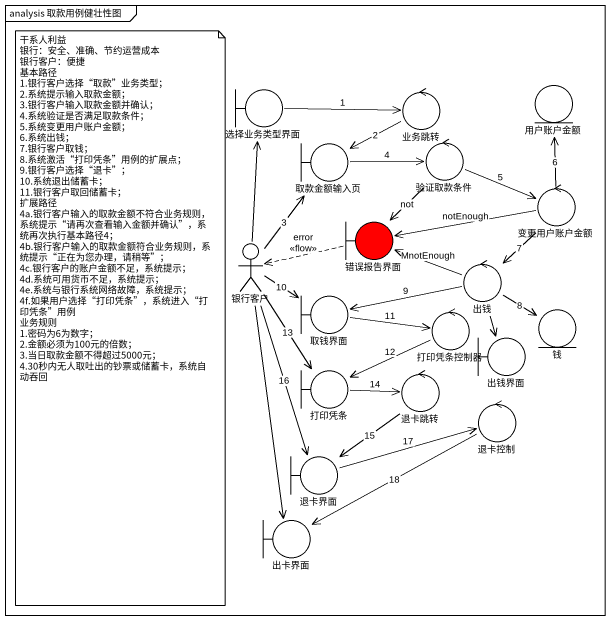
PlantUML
@startuml
mainframe analysis 取款用例健壮性图
boundary 选择业务类型界面
control 业务跳转
entity 用户账户金额
boundary 取款金额输入页
control 验证取款条件
control 变更用户账户金额
boundary 错误报告界面 #FF0000
actor 银行客户
control 出钱
boundary 取钱界面
control 打印凭条控制器
boundary 出钱界面
entity 钱
boundary 打印凭条
control 退卡跳转
control 退卡控制
boundary 退卡界面
boundary 出卡界面
选择业务类型界面 -right-> 业务跳转 : 1
业务跳转 -left-> 取款金额输入页 : 2
取款金额输入页 -right-> 验证取款条件 : 4
验证取款条件 -right-> 变更用户账户金额 : 5
验证取款条件 --> 错误报告界面 : not
变更用户账户金额 -up-> 用户账户金额 : 6
变更用户账户金额 -left-> 错误报告界面 : notEnough
变更用户账户金额 --> 出钱 : 7
错误报告界面 .left.> 银行客户 : error\n<<flow>>
银行客户 -up-> 选择业务类型界面
银行客户 -up-> 取款金额输入页 : 3
银行客户 -right-> 取钱界面 : 10
银行客户 --> 打印凭条 : 13
银行客户 --> 退卡界面 : 16
银行客户 --> 出卡界面
出钱 -left-> 错误报告界面 : MnotEnough
出钱 -left-> 取钱界面 : 9
出钱 --> 出钱界面
出钱 --> 钱 : 8
取钱界面 -right-> 打印凭条控制器 : 11
打印凭条控制器 -left-> 打印凭条 : 12
打印凭条 -right-> 退卡跳转 : 14
退卡跳转 --> 退卡界面 : 15
退卡控制 -left-> 出卡界面 : 18
退卡界面 -right-> 退卡控制 : 17
note as N1
  干系人利益
  银行：安全、准确、节约运营成本
  银行客户：便捷
  基本路径
  1.银行客户选择“取款”业务类型；
  2.系统提示输入取款金额；
  3.银行客户输入取款金额并确认；
  4.系统验证是否满足取款条件；
  5.系统变更用户账户金额；
  6.系统出钱；
  7.银行客户取钱；
  8.系统激活“打印凭条”用例的扩展点；
  9.银行客户选择“退卡”；
  10.系统退出储蓄卡；
  11.银行客户取回储蓄卡；
  扩展路径
  4a.银行客户输入的取款金额不符合业务规则，系统提示“请再次查看输入金额并确认”，系统再次执行基本路径4；
  4b.银行客户输入的取款金额符合业务规则，系统提示“正在为您办理，请稍等”；
  4c.银行客户的账户金额不足，系统提示；
  4d.系统可用货币不足，系统提示；
  4e.系统与银行系统网络故障，系统提示；
  4f.如果用户选择“打印凭条”，系统进入“打印凭条”用例
  业务规则
  1.密码为6为数字；
  2.金额必须为100元的倍数；
  3.当日取款金额不得超过5000元；
  4.30秒内无人取吐出的钞票或储蓄卡，系统自动吞回
end note
@enduml
